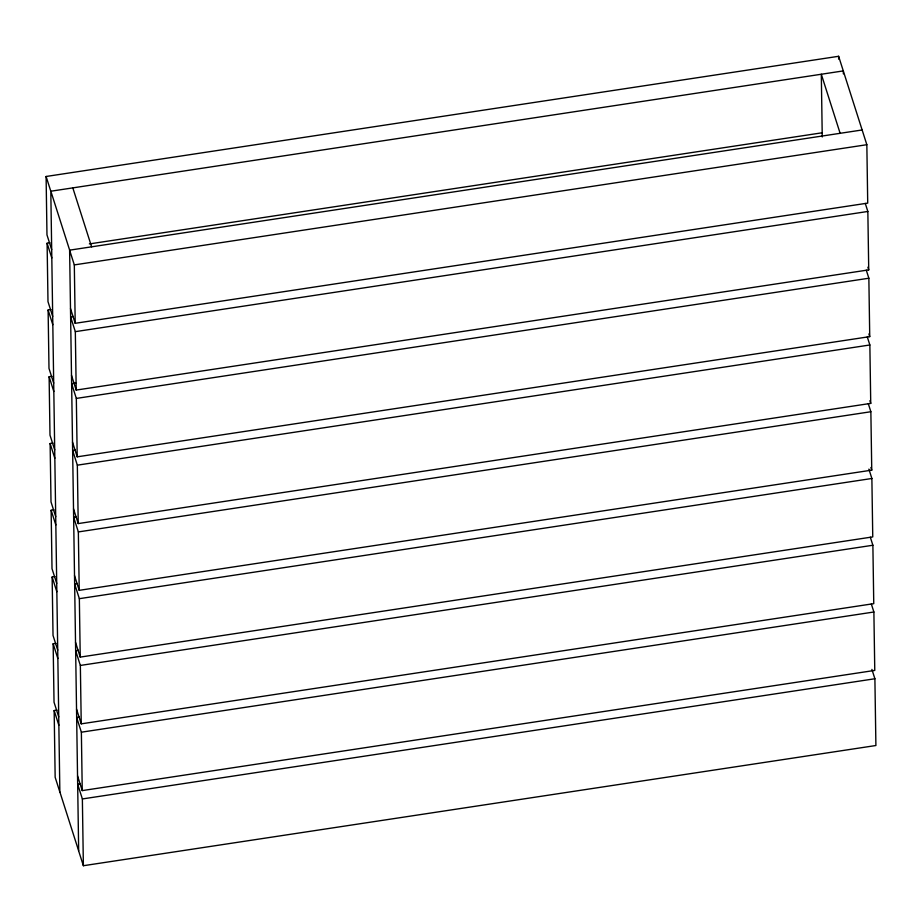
<?xml version="1.0" encoding="UTF-8"?>
<svg xmlns="http://www.w3.org/2000/svg" width="922" height="922" viewBox="0 0 922 922"><rect width="100%" height="100%" fill="white"/><g stroke="black" fill="none" stroke-linecap="round" stroke-linejoin="round"><path stroke-width="1.38" d="M51.678 249.632L46.976 234.903L46.1 176.482L838.628 56.288L866.841 144.708L867.717 203.117L75.201 323.311L70.498 308.582M52.692 316.396L47.99 301.655L47.103 243.247L49.949 242.809M89.353 243.927L822.194 132.78M862.139 129.967L69.611 250.162L74.313 264.902L866.841 144.708M53.695 383.149L48.993 368.408L48.117 309.999L50.964 309.573M73.368 316.5L70.625 316.926L75.327 331.655L76.203 390.075L868.731 269.881L867.844 211.461L865.285 203.428M75.327 331.655L867.844 211.461M54.709 449.901L49.995 435.172L49.12 376.752L51.966 376.326M75.754 383.056L71.628 383.679L76.33 398.419L77.206 456.828L869.734 336.634L868.858 278.225L866.288 270.181M76.33 398.419L868.858 278.225M55.712 516.654L51.01 501.925L50.122 443.517L52.969 443.079M75.385 450.017L72.631 450.432L77.333 465.172L78.22 523.581L870.737 403.387L869.861 344.978L867.291 336.933M77.333 465.172L869.861 344.978M56.715 583.419L52.012 568.678L51.136 510.269L53.983 509.831M76.388 516.769L73.645 517.196L78.347 531.925L79.223 590.334L871.751 470.139L870.864 411.731L868.305 403.698M78.347 531.925L870.864 411.731M57.729 650.171L53.027 635.431L52.139 577.022L54.986 576.596M77.402 583.534L74.647 583.949L79.35 598.678L80.237 657.098L872.754 536.904L871.878 478.483L868.881 469.114M79.35 598.678L871.878 478.483M58.731 716.924L54.029 702.195L53.142 643.775L55.988 643.349M78.405 650.287L75.65 650.702L80.352 665.442L81.24 723.851L873.756 603.656L872.88 545.248L870.31 537.203M80.352 665.442L872.88 545.248M871.901 669.384L874.897 678.753L875.9 745.518L83.372 865.712L78.67 850.971L69.611 250.035L50.802 191.096L59.861 792.033L55.159 777.292L54.156 710.539L57.003 710.101M79.407 717.039L76.664 717.454L81.367 732.195L82.242 790.603L874.771 670.409L873.883 612.001L871.325 603.968M81.367 732.195L873.883 612.001M80.421 783.804L77.667 784.219L82.369 798.948L83.372 865.712M82.369 798.948L874.897 678.753M867.867 267.196L868.731 269.881M868.881 333.948L869.734 336.634M869.884 400.713L870.737 403.387M870.887 467.466L871.751 470.139M46.1 176.482L50.802 191.223L843.319 70.902L843.365 73.875M47.103 243.247L51.805 257.976M71.501 375.335L76.203 390.075M48.117 309.999L52.819 324.74M72.504 442.087L77.206 456.828M49.12 376.752L53.822 391.493M73.518 508.852L78.22 523.581M50.122 443.517L54.824 458.246M74.521 575.605L79.223 590.334M51.136 510.269L55.839 524.998M75.523 642.357L80.237 657.098M52.139 577.022L56.841 591.763M76.538 709.11L81.24 723.851M53.142 643.775L57.856 658.515M77.54 775.875L82.242 790.603M54.156 710.539L58.858 725.268M59.861 791.906L78.67 850.845M840.126 133.31L821.306 74.244L822.251 136.952M838.628 56.288L838.663 59.146M91.624 246.831L72.815 187.881M74.313 264.902L75.201 323.311"/></g></svg>
